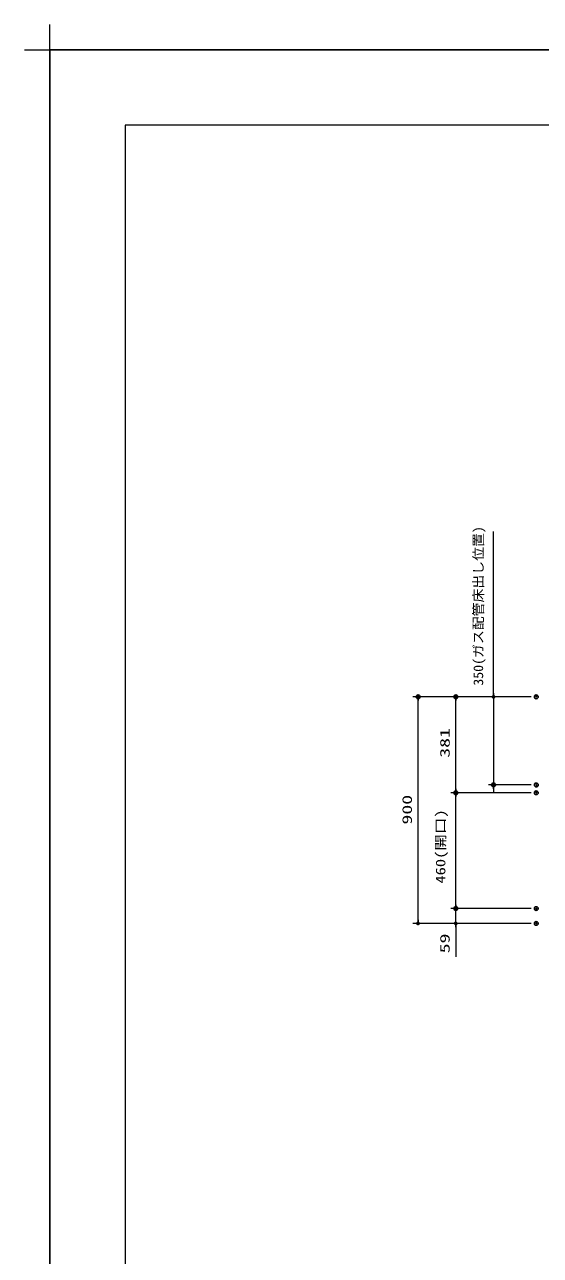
# Model space of a CAD drawing. Units: millimetres, scale not verified. Extents: x -9797 to 9797, y -4555 to 4555.
# Drawn here: x -9797 to -7747, y -333 to 4555 of the extents above; entities that cross this region are included whole.
import ezdxf
from ezdxf.enums import TextEntityAlignment as Align

# ---------------------------------------------------------------- set-up
doc = ezdxf.new("R2010")
doc.units = ezdxf.units.MM
doc.header["$LTSCALE"] = 30
doc.header["$PDMODE"] = 32
doc.header["$PDSIZE"] = 15
for name, color, linetype, lineweight in [('0-0_0', 7, 'Continuous', 25), ('0-2_寸法ﾚｲﾔｰ', 30, 'Continuous', 13), ('0-3_DEFPOINTS', 7, 'Continuous', 25), ('0-5_図面枠', 3, 'Continuous', 15), ('0-9_一般', 7, 'Continuous', 5)]:
    doc.layers.add(name, color=color, linetype=linetype, lineweight=lineweight)
doc.styles.add('ＭＳ ゴシック', font='')
doc.styles.get('ＭＳ ゴシック').set_extended_font_data('MS Gothic')

# ---------------------------------------------------------------- blocks, each defined once
blk = doc.blocks.new('_DOT')
at = {"layer": '0-0_0', "color": 30}
blk.add_line((-15, 0), (-30, 0), dxfattribs=at)
for points in [[(0, 0), (-15, 0), (-14.88, 1.88)], [(0, 0), (-14.88, -1.88), (-15, 0)], [(0, 0), (-14.88, 1.88), (-14.53, 3.73)], [(0, 0), (-14.53, -3.73), (-14.88, -1.88)], [(0, 0), (-14.53, 3.73), (-13.95, 5.52)], [(0, 0), (-13.95, -5.52), (-14.53, -3.73)], [(0, 0), (-13.95, 5.52), (-13.14, 7.23)], [(0, 0), (-13.14, -7.23), (-13.95, -5.52)], [(0, 0), (-13.14, 7.23), (-12.14, 8.82)], [(0, 0), (-12.14, -8.82), (-13.14, -7.23)], [(0, 0), (-12.14, 8.82), (-10.93, 10.27)], [(0, 0), (-10.93, -10.27), (-12.14, -8.82)], [(0, 0), (-10.93, 10.27), (-9.56, 11.56)], [(0, 0), (-9.56, -11.56), (-10.93, -10.27)], [(0, 0), (-9.56, 11.56), (-8.04, 12.66)], [(0, 0), (-8.04, -12.66), (-9.56, -11.56)], [(0, 0), (-8.04, 12.66), (-6.39, 13.57)], [(0, 0), (-6.39, -13.57), (-8.04, -12.66)], [(0, 0), (-6.39, 13.57), (-4.64, 14.27)], [(0, 0), (-4.64, -14.27), (-6.39, -13.57)], [(0, 0), (-4.64, 14.27), (-2.81, 14.73)], [(0, 0), (-2.81, -14.73), (-4.64, -14.27)], [(0, 0), (-2.81, 14.73), (-0.94, 14.97)], [(0, 0), (-0.94, -14.97), (-2.81, -14.73)], [(0, 0), (-0.94, 14.97), (0.94, 14.97)], [(0, 0), (0.94, -14.97), (-0.94, -14.97)], [(0, 0), (0.94, 14.97), (2.81, 14.73)], [(0, 0), (2.81, 14.73), (4.64, 14.27)], [(0, 0), (4.64, 14.27), (6.39, 13.57)], [(0, 0), (6.39, 13.57), (8.04, 12.66)], [(0, 0), (8.04, 12.66), (9.56, 11.56)], [(0, 0), (9.56, 11.56), (10.93, 10.27)], [(0, 0), (10.93, 10.27), (12.14, 8.82)], [(0, 0), (12.14, 8.82), (13.14, 7.23)], [(0, 0), (13.14, 7.23), (13.95, 5.52)], [(0, 0), (13.95, 5.52), (14.53, 3.73)], [(0, 0), (14.53, 3.73), (14.88, 1.88)], [(0, 0), (14.88, 1.88), (15, 0)], [(0, 0), (2.81, -14.73), (0.94, -14.97)], [(0, 0), (4.64, -14.27), (2.81, -14.73)], [(0, 0), (6.39, -13.57), (4.64, -14.27)], [(0, 0), (8.04, -12.66), (6.39, -13.57)], [(0, 0), (9.56, -11.56), (8.04, -12.66)], [(0, 0), (10.93, -10.27), (9.56, -11.56)], [(0, 0), (12.14, -8.82), (10.93, -10.27)], [(0, 0), (13.14, -7.23), (12.14, -8.82)], [(0, 0), (13.95, -5.52), (13.14, -7.23)], [(0, 0), (14.53, -3.73), (13.95, -5.52)], [(0, 0), (14.88, -1.88), (14.53, -3.73)], [(0, 0), (15, 0), (14.88, -1.88)]]:
    blk.add_solid(points, dxfattribs=at)
blk = doc.blocks.new('グループ-13-1')
at = {"layer": '0-9_一般'}
for p, q in [((372249.8, -84177), (372249.8, -80193)), ((370257.8, -82185), (374241.7, -82185))]:
    blk.add_line(p, q, dxfattribs=at)

msp = doc.modelspace()

# ---------------------------------------------------------------- linework, layer by layer
at = {"layer": '0-2_寸法ﾚｲﾔｰ'}
for p, q in [((-7933.51, 1885), (-7933.51, 2541.29)), ((-7933.51, 1900), (-7933.51, 1915)), ((-7783.51, 1885), (-8253.51, 1885)), ((-8233.51, 1000), (-8233.51, 1870)), ((-7783.51, 1885), (-8103.51, 1885)), ((-8083.51, 1519), (-8083.51, 1870)), ((-7783.51, 1885), (-7953.51, 1885)), ((-7933.51, 1885), (-7933.51, 1535)), ((-7783.51, 1535), (-7953.51, 1535)), ((-7933.51, 1520), (-7933.51, 1505)), ((-7783.51, 1504), (-8103.51, 1504)), ((-7783.51, 1504), (-8103.51, 1504)), ((-8083.51, 1059), (-8083.51, 1489)), ((-7783.51, 1044), (-8103.51, 1044)), ((-7783.51, 1044), (-8103.51, 1044)), ((-8083.51, 1059), (-8083.51, 1074)), ((-8083.51, 985), (-8083.51, 1044)), ((-7783.51, 985), (-8253.51, 985)), ((-7783.51, 985), (-8103.51, 985)), ((-8083.51, 985), (-8083.51, 852.14)), ((-8083.51, 970), (-8083.51, 955))]:
    msp.add_line(p, q, dxfattribs=at)
at = {"layer": '0-3_DEFPOINTS'}
for p in [(2902.77, 4455), (-9697.23, -4455)]:
    msp.add_line(p, (-9697.23, 4455), dxfattribs=at)
for p in [(-8233.51, 1885), (-8083.51, 1885), (-7763.51, 1885), (-7763.51, 1885), (-7933.51, 1535), (-7763.51, 1535), (-8083.51, 1504), (-7763.51, 1504), (-8083.51, 1044), (-7763.51, 1044), (-7763.51, 985), (-7763.51, 985)]:
    msp.add_point(p, dxfattribs=at)
at = {"layer": '0-5_図面枠'}
msp.add_lwpolyline([(-9397.23, -4155), (2602.77, -4155), (2602.77, 4155), (-9397.23, 4155)], close=True, dxfattribs=at)

# ---------------------------------------------------------------- block references
at = {"layer": '0-2_寸法ﾚｲﾔｰ', "xscale": 0.5, "yscale": 0.5}
for p, rotation in [((-8233.51, 1885), 90), ((-8083.51, 1885), 90), ((-7933.51, 1885), 270), ((-8083.51, 1504), 270), ((-7933.51, 1535), 90), ((-8083.51, 1504), 90), ((-8083.51, 1044), 270), ((-8083.51, 1044), 270), ((-8233.51, 985), 270), ((-8083.51, 985), 90)]:
    msp.add_blockref('_DOT', p, dxfattribs=dict(at, rotation=rotation))
at = {"layer": '0-3_DEFPOINTS', "xscale": 0.05, "yscale": 0.05}
msp.add_blockref('グループ-13-1', (-28309.72, 8564.25), dxfattribs=at)

# ---------------------------------------------------------------- texts
at = {"layer": '0-2_寸法ﾚｲﾔｰ', "style": 'ＭＳ ゴシック'}
for s, height, width, p in [('350(ガス配管床出し位置)', 38.48, 1.05, (-7963.26, 1929.29)), ('381', 38.49, 1.5, (-8096.11, 1643.07)), ('900', 38.49, 1.5, (-8246.11, 1377.86)), ('460(開口)', 38.49, 1.25, (-8113.26, 1143.14)), ('59', 38.49, 1.5, (-8096.11, 866.43))]:
    msp.add_text(s, height=height, rotation=90, dxfattribs=dict(at, width=width)).set_placement(p, align=Align.BOTTOM_LEFT)

doc.saveas('drawing.dxf')
